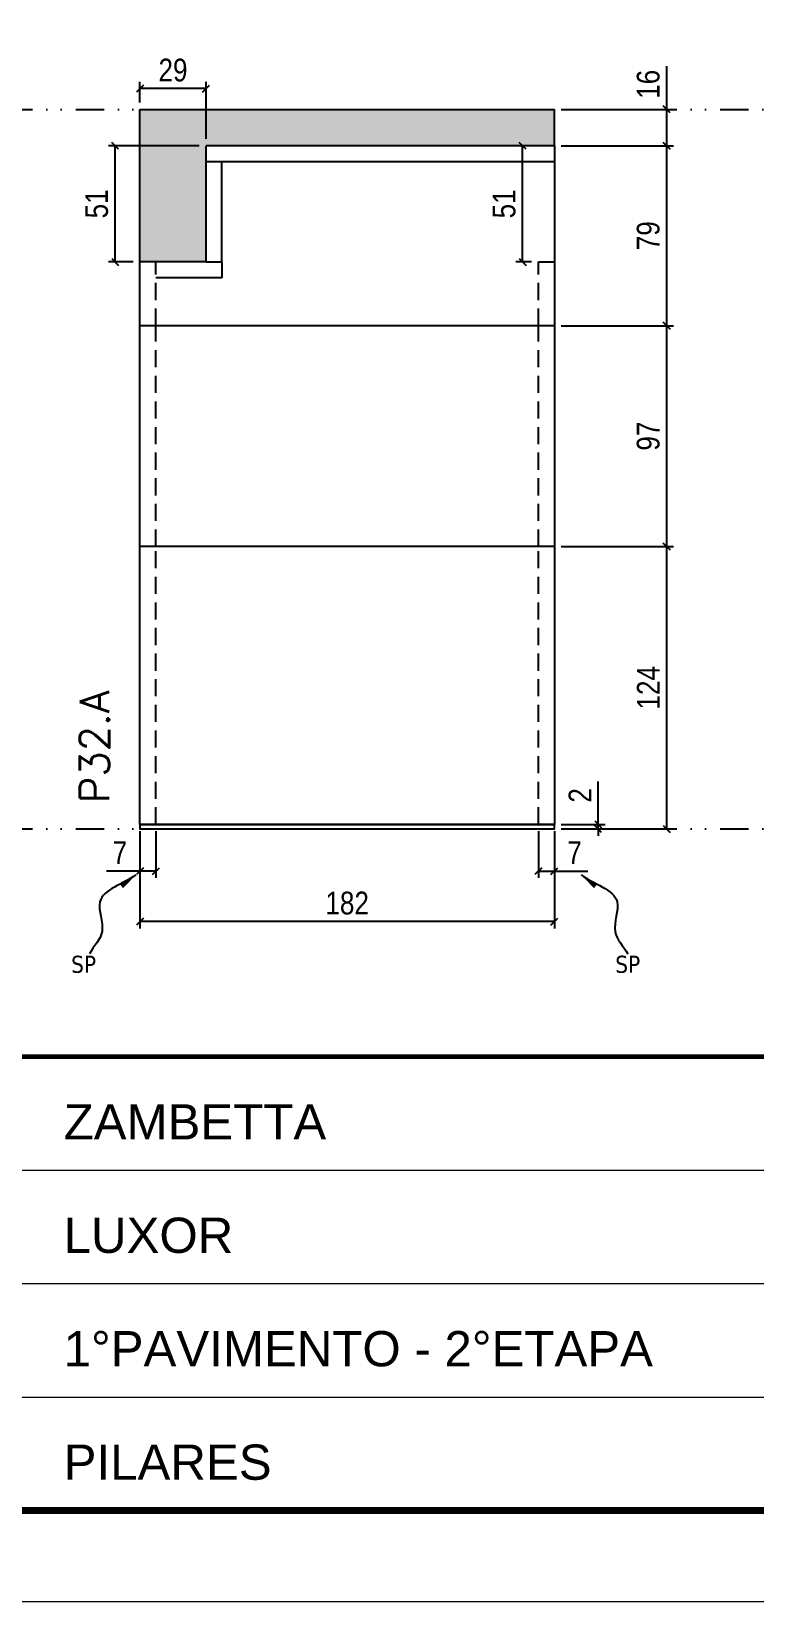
# Model space of a CAD drawing. Extents: x 14400 to 20667, y -21631 to 6985.
# Drawn here: x 16697 to 17014, y 2489 to 3179 of the extents above; entities that cross this region are included whole.
import ezdxf

# ---------------------------------------------------------------- set-up
doc = ezdxf.new("R2010")
doc.units = 0
for name, pattern in [('CONTINUO', [0]), ('DASHED', [0.75, 0.5, -0.25]), ('DIVIDE2', [0.625, 0.25, -0.125, 0, -0.125, 0, -0.125]), ('HIDDEN', [0.375, 0.25, -0.125])]:
    doc.linetypes.add(name, pattern=pattern)
for name, color, linetype in [('COTA', 241, 'Continuous'), ('Nível', 160, 'Continuous'), ('Painéis', 200, 'Continuous'), ('SARR_2.2x7', 40, 'Continuous'), ('texto', 7, 'Continuous')]:
    doc.layers.add(name, color=color, linetype=linetype)
for name, color, linetype, lineweight in [('Folhas', 255, 'Continuous', 9), ('SARRAFO DE PRESSAO', 251, 'DASHED', 9), ('Texto Seção', 7, 'Continuous', 15)]:
    doc.layers.add(name, color=color, linetype=linetype, lineweight=lineweight)
doc.styles.add('ARIAL', font='arial.ttf')
doc.styles.add('COTA TECNICA', font='techl___.ttf', dxfattribs={"height": 10})
doc.styles.add('COTA TECNICA-50', font='techl___.ttf', dxfattribs={"height": 10})
doc.styles.add('REGUA-120', font='ROMANS.shx', dxfattribs={"height": 15})
doc.styles.get("Standard").update_dxf_attribs({"font": 'arial.ttf'})
doc.dimstyles.new('COTA PAINEL-50', dxfattribs={"dimtxt": 10, "dimasz": 3, "dimexe": 3, "dimexo": 3, "dimgap": 3, "dimtad": 1, "dimdec": 1, "dimzin": 12, "dimdsep": 46, "dimtxsty": 'COTA TECNICA-50', "dimblk1": 'OBLIQUE', "dimblk2": 'OBLIQUE', "dimsah": 1, "dimcen": 0.9, "dimclrd": 4, "dimclre": 4, "dimclrt": 240, "dimadec": 1, "dimazin": 3, "dimtfac": 1, "dimtdec": 1, "dimtmove": 0, "dimatfit": 3, "dimfxl": 1, "dimtolj": 1, "dimtzin": 12, "dimarcsym": 0})
doc.dimstyles.new('PAINEL', dxfattribs={"dimtxt": 10, "dimasz": 3, "dimexe": 3, "dimexo": 3, "dimgap": 3, "dimtad": 1, "dimdec": 1, "dimzin": 12, "dimdsep": 46, "dimtxsty": 'COTA TECNICA', "dimblk1": 'OBLIQUE', "dimblk2": 'OBLIQUE', "dimsah": 1, "dimcen": 0.9, "dimclrd": 4, "dimclre": 4, "dimclrt": 240, "dimadec": 1, "dimazin": 3, "dimtfac": 1, "dimtdec": 1, "dimtmove": 0, "dimatfit": 3, "dimfxl": 1, "dimtolj": 1, "dimtzin": 12, "dimarcsym": 0})
doc.dimstyles.get("Standard").update_dxf_attribs({"dimtxt": 0.18, "dimasz": 0.18, "dimexe": 0.18, "dimexo": 0.0625, "dimgap": 0.09, "dimtad": 0, "dimtih": 1, "dimtoh": 1, "dimdec": 4, "dimzin": 0, "dimdsep": 46, "dimtxsty": 'Standard', "dimcen": 0.09, "dimadec": 0, "dimazin": 0, "dimtfac": 1, "dimtdec": 4, "dimtofl": 0, "dimtmove": 0, "dimatfit": 3, "dimfxl": 1, "dimtolj": 1, "dimtzin": 0, "dimarcsym": 0})

# ---------------------------------------------------------------- blocks, each defined once
blk = doc.blocks.new('9999999999')
at = {"color": 30, "linetype": 'CONTINUO'}
for p, q in [((98564.56, 34379.64), (99583.98, 34379.64)), ((98564.56, 34329.83), (99487.98, 34329.83)), ((98564.56, 34280.02), (99487.98, 34280.02))]:
    blk.add_line(p, q, dxfattribs=at)
at = {"color": 30, "linetype": 'CONTINUO', "const_width": 2}
blk.add_lwpolyline([(99583.98, 34230.21), (99583.98, 34414.45, 0.414214), (99568.98, 34429.45), (98228.98, 34429.45, 0.414214), (98213.98, 34414.45), (98213.98, 34245.21, 0.414214), (98228.98, 34230.21), (99583.98, 34230.21)], format="xyb", dxfattribs=at)
at = {"layer": 'Folhas'}
blk.add_lwpolyline([(98138.98, 34190.21), (99623.98, 34190.21), (99623.98, 35240.21), (98138.98, 35240.21)], close=True, dxfattribs=at)
at = {"layer": 'Folhas', "color": 30, "const_width": 3}
blk.add_lwpolyline([(98213.98, 34230.21), (99583.98, 34230.21), (99583.98, 35200.21), (98213.98, 35200.21)], close=True, dxfattribs=at)
at = {"color": 7, "linetype": 'Continuous', "ltscale": 5, "style": 'ARIAL'}
for s, height, p in [('ZAMBETTA', 15.483, (98837.68, 34393.13)), ('LUXOR', 15.483, (98837.68, 34343.32)), ('1°PAVIMENTO - 2°ETAPA', 15.4829, (98837.68, 34293.51)), ('PILARES', 15.483, (98837.68, 34243.7))]:
    blk.add_text(s, height=height, dxfattribs=at).set_placement(p)
blk = doc.blocks.new('_Oblique')
at = {"color": 0, "linetype": 'ByBlock', "lineweight": -2}
blk.add_line((-0.5, -0.5), (0.5, 0.5), dxfattribs=at)
blk = doc.blocks.new('*D917')
at = {"layer": 'COTA', "color": 4, "lineweight": -2, "transparency": 16777216}
for p, q in [((16744.21, 2827.29), (16744.21, 2784.61)), ((16926.21, 2827.29), (16926.21, 2784.61)), ((16926.21, 2787.61), (16744.21, 2787.61))]:
    blk.add_line(p, q, dxfattribs=at)
at = {"layer": 'Defpoints', "color": 0, "transparency": 16777216}
for p in [(16744.21, 2830.29), (16926.21, 2830.29), (16744.21, 2787.61)]:
    blk.add_point(p, dxfattribs=at)
at = {"layer": 'COTA', "color": 4, "lineweight": -2, "transparency": 16777216, "xscale": 3, "yscale": 3, "zscale": 3, "rotation": 180}
blk.add_blockref('_Oblique', (16744.21, 2787.61), dxfattribs=at)
at = {"layer": 'COTA', "color": 4, "lineweight": -2, "transparency": 16777216, "xscale": 3, "yscale": 3, "zscale": 3}
blk.add_blockref('_Oblique', (16926.21, 2787.61), dxfattribs=at)
at = {"layer": 'COTA', "color": 240, "transparency": 16777216, "insert": (16835.21, 2795.7), "char_height": 10, "attachment_point": 5, "style": 'COTA TECNICA'}
blk.add_mtext('\\A1;182', dxfattribs=at)
blk = doc.blocks.new('*D918')
at = {"layer": 'COTA', "color": 4, "lineweight": -2, "transparency": 16777216}
for p, q in [((16919.21, 2827.29), (16919.21, 2806.78)), ((16926.21, 2825.29), (16926.21, 2806.78)), ((16919.21, 2809.78), (16926.21, 2809.78)), ((16926.21, 2809.78), (16940.94, 2809.78))]:
    blk.add_line(p, q, dxfattribs=at)
at = {"layer": 'Defpoints', "color": 0, "transparency": 16777216}
for p in [(16919.21, 2830.29), (16926.21, 2828.29), (16926.21, 2809.78)]:
    blk.add_point(p, dxfattribs=at)
at = {"layer": 'COTA', "color": 4, "lineweight": -2, "transparency": 16777216, "xscale": 3, "yscale": 3, "zscale": 3, "rotation": 180}
blk.add_blockref('_Oblique', (16919.21, 2809.78), dxfattribs=at)
at = {"layer": 'COTA', "color": 4, "lineweight": -2, "transparency": 16777216, "xscale": 3, "yscale": 3, "zscale": 3}
blk.add_blockref('_Oblique', (16926.21, 2809.78), dxfattribs=at)
at = {"layer": 'COTA', "color": 240, "transparency": 16777216, "insert": (16935.08, 2817.85), "char_height": 10, "attachment_point": 5, "style": 'COTA TECNICA-50'}
blk.add_mtext('\\A1;7', dxfattribs=at)
blk = doc.blocks.new('*D919')
at = {"layer": 'COTA', "color": 4, "lineweight": -2, "transparency": 16777216}
for p, q in [((16751.21, 2827.29), (16751.21, 2806.78)), ((16744.21, 2825.29), (16744.21, 2806.78)), ((16744.21, 2809.78), (16729.48, 2809.78)), ((16751.21, 2809.78), (16744.21, 2809.78))]:
    blk.add_line(p, q, dxfattribs=at)
at = {"layer": 'Defpoints', "color": 0, "transparency": 16777216}
for p in [(16744.21, 2828.29), (16751.21, 2830.29), (16744.21, 2809.78)]:
    blk.add_point(p, dxfattribs=at)
at = {"layer": 'COTA', "color": 4, "lineweight": -2, "transparency": 16777216, "xscale": 3, "yscale": 3, "zscale": 3, "rotation": 180}
blk.add_blockref('_Oblique', (16744.21, 2809.78), dxfattribs=at)
at = {"layer": 'COTA', "color": 4, "lineweight": -2, "transparency": 16777216, "xscale": 3, "yscale": 3, "zscale": 3}
blk.add_blockref('_Oblique', (16751.21, 2809.78), dxfattribs=at)
at = {"layer": 'COTA', "color": 240, "transparency": 16777216, "insert": (16735.35, 2817.85), "char_height": 10, "attachment_point": 5, "style": 'COTA TECNICA-50'}
blk.add_mtext('\\A1;7', dxfattribs=at)
blk = doc.blocks.new('*D948')
at = {"layer": 'COTA', "color": 4, "linetype": 'ByBlock', "lineweight": -2, "transparency": 16777216}
for p, q in [((16929.21, 2952.29), (16978.58, 2952.29)), ((16975.58, 2828.29), (16975.58, 2952.29)), ((16929.21, 2828.29), (16978.58, 2828.29))]:
    blk.add_line(p, q, dxfattribs=at)
at = {"layer": 'Defpoints', "color": 0, "linetype": 'ByBlock', "transparency": 16777216}
for p in [(16926.21, 2952.29), (16975.58, 2952.29), (16926.21, 2828.29)]:
    blk.add_point(p, dxfattribs=at)
at = {"layer": 'COTA', "color": 4, "linetype": 'ByBlock', "lineweight": -2, "transparency": 16777216, "xscale": 3, "yscale": 3, "zscale": 3}
for p, rotation in [((16975.58, 2952.29), 90), ((16975.58, 2828.29), 270)]:
    blk.add_blockref('_Oblique', p, dxfattribs=dict(at, rotation=rotation))
at = {"layer": 'COTA', "color": 240, "linetype": 'ByBlock', "transparency": 16777216, "insert": (16967.5, 2890.29), "char_height": 10, "attachment_point": 5, "rotation": 90, "style": 'COTA TECNICA'}
blk.add_mtext('\\A1;124', dxfattribs=at)
blk = doc.blocks.new('*D920')
at = {"layer": 'COTA', "color": 4, "lineweight": -2, "transparency": 16777216}
for p, q in [((16945.47, 2830.29), (16945.47, 2849.09)), ((16929.21, 2830.29), (16948.47, 2830.29)), ((16929.21, 2828.29), (16948.47, 2828.29)), ((16945.47, 2828.29), (16945.47, 2830.29)), ((16945.47, 2828.29), (16945.47, 2825.29))]:
    blk.add_line(p, q, dxfattribs=at)
at = {"layer": 'Defpoints', "color": 0, "transparency": 16777216}
for p in [(16926.21, 2830.29), (16926.21, 2828.29), (16945.47, 2828.29)]:
    blk.add_point(p, dxfattribs=at)
at = {"layer": 'COTA', "color": 4, "lineweight": -2, "transparency": 16777216, "xscale": 3, "yscale": 3, "zscale": 3}
for p, rotation in [((16945.47, 2830.29), 270), ((16945.47, 2828.29), 90)]:
    blk.add_blockref('_Oblique', p, dxfattribs=dict(at, rotation=rotation))
at = {"layer": 'COTA', "color": 240, "transparency": 16777216, "insert": (16937.47, 2843.03), "char_height": 10, "attachment_point": 5, "rotation": 90, "style": 'COTA TECNICA-50'}
blk.add_mtext('\\A1;2', dxfattribs=at)
blk = doc.blocks.new('*D949')
at = {"layer": 'COTA', "color": 4, "linetype": 'ByBlock', "lineweight": -2, "transparency": 16777216}
for p, q in [((16929.21, 2952.29), (16978.58, 2952.29)), ((16975.58, 2828.29), (16975.58, 2952.29)), ((16929.21, 2828.29), (16978.58, 2828.29))]:
    blk.add_line(p, q, dxfattribs=at)
at = {"layer": 'Defpoints', "color": 0, "linetype": 'ByBlock', "transparency": 16777216}
for p in [(16926.21, 2952.29), (16975.58, 2952.29), (16926.21, 2828.29)]:
    blk.add_point(p, dxfattribs=at)
at = {"layer": 'COTA', "color": 4, "linetype": 'ByBlock', "lineweight": -2, "transparency": 16777216, "xscale": 3, "yscale": 3, "zscale": 3}
for p, rotation in [((16975.58, 2952.29), 90), ((16975.58, 2828.29), 270)]:
    blk.add_blockref('_Oblique', p, dxfattribs=dict(at, rotation=rotation))
at = {"layer": 'COTA', "color": 240, "linetype": 'ByBlock', "transparency": 16777216, "insert": (16967.5, 2890.29), "char_height": 10, "attachment_point": 5, "rotation": 90, "style": 'COTA TECNICA'}
blk.add_mtext('\\A1;124', dxfattribs=at)
blk = doc.blocks.new('*D950')
at = {"layer": 'COTA', "color": 4, "lineweight": -2, "transparency": 16777216}
for p, q in [((16929.21, 3049.29), (16978.58, 3049.29)), ((16975.58, 2952.29), (16975.58, 3049.29)), ((16929.21, 2952.29), (16978.58, 2952.29))]:
    blk.add_line(p, q, dxfattribs=at)
at = {"layer": 'Defpoints', "color": 0, "transparency": 16777216}
for p in [(16926.21, 3049.29), (16975.58, 3049.29), (16926.21, 2952.29)]:
    blk.add_point(p, dxfattribs=at)
at = {"layer": 'COTA', "color": 4, "lineweight": -2, "transparency": 16777216, "xscale": 3, "yscale": 3, "zscale": 3}
for p, rotation in [((16975.58, 3049.29), 90), ((16975.58, 2952.29), 270)]:
    blk.add_blockref('_Oblique', p, dxfattribs=dict(at, rotation=rotation))
at = {"layer": 'COTA', "color": 240, "transparency": 16777216, "insert": (16967.48, 3000.79), "char_height": 10, "attachment_point": 5, "rotation": 90, "style": 'COTA TECNICA'}
blk.add_mtext('\\A1;97', dxfattribs=at)
blk = doc.blocks.new('*D951')
at = {"layer": 'COTA', "color": 4, "lineweight": -2, "transparency": 16777216}
for p, q in [((16744.21, 3147.29), (16744.21, 3156.39)), ((16773.21, 3153.39), (16744.21, 3153.39)), ((16773.21, 3131.29), (16773.21, 3156.39))]:
    blk.add_line(p, q, dxfattribs=at)
at = {"layer": 'Defpoints', "color": 0, "transparency": 16777216}
for p in [(16744.21, 3153.39), (16744.21, 3144.29), (16773.21, 3128.29)]:
    blk.add_point(p, dxfattribs=at)
at = {"layer": 'COTA', "color": 4, "lineweight": -2, "transparency": 16777216, "xscale": 3, "yscale": 3, "zscale": 3, "rotation": 180}
blk.add_blockref('_Oblique', (16744.21, 3153.39), dxfattribs=at)
at = {"layer": 'COTA', "color": 4, "lineweight": -2, "transparency": 16777216, "xscale": 3, "yscale": 3, "zscale": 3}
blk.add_blockref('_Oblique', (16773.21, 3153.39), dxfattribs=at)
at = {"layer": 'COTA', "color": 240, "transparency": 16777216, "insert": (16758.71, 3161.48), "char_height": 10, "attachment_point": 5, "style": 'COTA TECNICA'}
blk.add_mtext('\\A1;29', dxfattribs=at)
blk = doc.blocks.new('*D952')
at = {"layer": 'COTA', "color": 4, "lineweight": -2, "transparency": 16777216}
for p, q in [((16929.21, 3128.29), (16978.58, 3128.29)), ((16975.58, 3049.29), (16975.58, 3128.29)), ((16929.21, 3049.29), (16978.58, 3049.29))]:
    blk.add_line(p, q, dxfattribs=at)
at = {"layer": 'Defpoints', "color": 0, "transparency": 16777216}
for p in [(16926.21, 3128.29), (16975.58, 3128.29), (16926.21, 3049.29)]:
    blk.add_point(p, dxfattribs=at)
at = {"layer": 'COTA', "color": 4, "lineweight": -2, "transparency": 16777216, "xscale": 3, "yscale": 3, "zscale": 3}
for p, rotation in [((16975.58, 3128.29), 90), ((16975.58, 3049.29), 270)]:
    blk.add_blockref('_Oblique', p, dxfattribs=dict(at, rotation=rotation))
at = {"layer": 'COTA', "color": 240, "transparency": 16777216, "insert": (16967.48, 3088.79), "char_height": 10, "attachment_point": 5, "rotation": 90, "style": 'COTA TECNICA'}
blk.add_mtext('\\A1;79', dxfattribs=at)
blk = doc.blocks.new('*D953')
at = {"layer": 'COTA', "color": 4, "lineweight": -2, "transparency": 16777216}
for p, q in [((16975.58, 3144.29), (16975.58, 3163.3)), ((16929.21, 3144.29), (16978.58, 3144.29)), ((16975.58, 3128.29), (16975.58, 3144.29)), ((16929.21, 3128.29), (16978.58, 3128.29))]:
    blk.add_line(p, q, dxfattribs=at)
at = {"layer": 'Defpoints', "color": 0, "transparency": 16777216}
for p in [(16926.21, 3144.29), (16975.58, 3144.29), (16926.21, 3128.29)]:
    blk.add_point(p, dxfattribs=at)
at = {"layer": 'COTA', "color": 4, "lineweight": -2, "transparency": 16777216, "xscale": 3, "yscale": 3, "zscale": 3}
for p, rotation in [((16975.58, 3144.29), 90), ((16975.58, 3128.29), 270)]:
    blk.add_blockref('_Oblique', p, dxfattribs=dict(at, rotation=rotation))
at = {"layer": 'COTA', "color": 240, "transparency": 16777216, "insert": (16967.48, 3155.29), "char_height": 10, "attachment_point": 5, "rotation": 90, "style": 'COTA TECNICA'}
blk.add_mtext('\\A1;16', dxfattribs=at)
blk = doc.blocks.new('*D954')
at = {"layer": 'COTA', "color": 4, "lineweight": -2, "transparency": 16777216}
for p, q in [((16770.21, 3128.29), (16730.31, 3128.29)), ((16733.31, 3077.29), (16733.31, 3128.29)), ((16741.21, 3077.29), (16730.31, 3077.29))]:
    blk.add_line(p, q, dxfattribs=at)
at = {"layer": 'Defpoints', "color": 0, "transparency": 16777216}
for p in [(16733.31, 3128.29), (16773.21, 3128.29), (16744.21, 3077.29)]:
    blk.add_point(p, dxfattribs=at)
at = {"layer": 'COTA', "color": 4, "lineweight": -2, "transparency": 16777216, "xscale": 3, "yscale": 3, "zscale": 3}
for p, rotation in [((16733.31, 3128.29), 90), ((16733.31, 3077.29), 270)]:
    blk.add_blockref('_Oblique', p, dxfattribs=dict(at, rotation=rotation))
at = {"layer": 'COTA', "color": 240, "transparency": 16777216, "insert": (16725.2, 3102.79), "char_height": 10, "attachment_point": 5, "rotation": 90, "style": 'COTA TECNICA'}
blk.add_mtext('\\A1;51', dxfattribs=at)
blk = doc.blocks.new('*D927')
at = {"layer": 'COTA', "color": 4, "lineweight": -2, "transparency": 16777216}
for p, q in [((16916.21, 3128.29), (16909.26, 3128.29)), ((16912.26, 3077.29), (16912.26, 3128.29)), ((16916.21, 3077.29), (16909.26, 3077.29))]:
    blk.add_line(p, q, dxfattribs=at)
at = {"layer": 'Defpoints', "color": 0, "transparency": 16777216}
for p in [(16912.26, 3128.29), (16919.21, 3128.29), (16919.21, 3077.29)]:
    blk.add_point(p, dxfattribs=at)
at = {"layer": 'COTA', "color": 4, "lineweight": -2, "transparency": 16777216, "xscale": 3, "yscale": 3, "zscale": 3}
for p, rotation in [((16912.26, 3128.29), 90), ((16912.26, 3077.29), 270)]:
    blk.add_blockref('_Oblique', p, dxfattribs=dict(at, rotation=rotation))
at = {"layer": 'COTA', "color": 240, "transparency": 16777216, "insert": (16904.15, 3102.79), "char_height": 10, "attachment_point": 5, "rotation": 90, "style": 'COTA TECNICA'}
blk.add_mtext('\\A1;51', dxfattribs=at)

msp = doc.modelspace()

# ---------------------------------------------------------------- hatches: boundary and pattern name
at = {"layer": 'COTA'}
h = msp.add_hatch(dxfattribs=at)
h.set_pattern_fill('AR-CONC', color=256, scale=0.03)
h.set_pattern_definition([(50, (308.05, 0), (5.4655401, -0.4781726), [0.5715, -6.2865]), (355, (308.05, 0), (-1.0573026, 5.7317054), [0.4572, -5.0292175]), (100.451445, (308.5055, -0.04), (4.4082374, 5.2535326), [0.4857003, -5.3427073]), (46.1842, (308.05, 1.524), (8.1323712, -1.2612698), [0.85725, -9.42975]), (96.63556, (308.728, 1.419), (7.122124, 7.4227837), [0.7285507, -8.0140682]), (351.18415, (308.05, 1.524), (7.122124, 7.4227837), [0.685799, -7.543792]), (21, (308.812, 1.143), (4.5484317, -3.067956), [0.5715, -6.2865]), (326, (308.812, 1.143), (1.8540609, 5.525639), [0.4572, -5.0292]), (71.451445, (309.191, 0.8873), (6.4024926, 2.457683), [0.4857003, -5.3426981]), (37.5, (308.05, 0), (0.0926581, 2.53665117), [0, -4.96824, 0, -5.1054, 0, -5.04825]), (7.5, (308.05, 0), (2.00458988, 3.00541724), [0, -2.91084, 0, -4.85394, 0, -1.92405]), (327.5, (306.3508, 0), (4.06771786, -0.17186232), [0, -1.905, 0, -5.9436, 0, -7.8867]), (317.5, (305.5888, 0), (4.44387544, 0.7627947), [0, -2.4765, 0, -3.94716, 0, -5.6007])])
h.paths.add_polyline_path([(16773.21, 3128.29), (16926.21, 3128.29), (16926.21, 3144.29), (16744.21, 3144.29), (16744.21, 3077.29), (16773.21, 3077.29)])

# ---------------------------------------------------------------- linework, layer by layer
for p, q in [((16744.21, 3077.29), (16744.21, 3144.29)), ((16744.21, 3144.29), (16926.21, 3144.29)), ((16926.21, 3128.29), (16926.21, 3144.29)), ((16773.21, 3077.29), (16780.21, 3077.29)), ((16780.21, 3077.29), (16780.21, 3070.29)), ((16919.21, 3077.29), (16926.21, 3077.29))]:
    msp.add_line(p, q, dxfattribs=at)
at = {"layer": 'Nível', "color": 4, "linetype": 'DIVIDE2', "ltscale": 50}
for p, q in [((16086.97, 3144.29), (17456.97, 3144.29)), ((16086.97, 2828.29), (17456.97, 2828.29))]:
    msp.add_line(p, q, dxfattribs=at)
at = {"layer": 'Painéis'}
for p, q in [((16926.21, 3128.29), (16773.21, 3128.29)), ((16773.21, 3077.29), (16773.21, 3128.29)), ((16926.21, 3128.29), (16926.21, 2830.29)), ((16744.21, 2830.29), (16744.21, 3077.29)), ((16773.21, 3077.29), (16744.21, 3077.29)), ((16926.21, 3049.29), (16744.21, 3049.29)), ((16926.21, 2952.29), (16744.21, 2952.29)), ((16744.21, 2830.29), (16926.21, 2830.29))]:
    msp.add_line(p, q, dxfattribs=at)
msp.add_lwpolyline([(16926.21, 2830.29), (16744.21, 2830.29), (16744.21, 2828.29), (16926.21, 2828.29)], close=True, dxfattribs=at)
at = {"layer": 'SARR_2.2x7'}
for p, q in [((16926.21, 3121.29), (16773.21, 3121.29)), ((16780.21, 3077.29), (16780.21, 3121.29)), ((16780.21, 3070.29), (16751.21, 3070.29))]:
    msp.add_line(p, q, dxfattribs=at)
at = {"layer": 'SARR_2.2x7', "linetype": 'HIDDEN', "ltscale": 30}
for p, q in [((16751.21, 3049.29), (16751.21, 3077.29)), ((16919.21, 3049.29), (16919.21, 3077.29)), ((16751.21, 2952.29), (16751.21, 3049.29)), ((16919.21, 2952.29), (16919.21, 3049.29)), ((16751.21, 2830.29), (16751.21, 2952.29)), ((16919.21, 2830.29), (16919.21, 2952.29))]:
    msp.add_line(p, q, dxfattribs=at)

# ---------------------------------------------------------------- block references
at = {"layer": 'SARRAFO DE PRESSAO', "color": 6, "linetype": 'ByBlock'}
msp.add_blockref('9999999999', (-82127.01, -31701.2), dxfattribs=at)

# ---------------------------------------------------------------- texts
at = {"layer": 'texto', "color": 0, "char_height": 7.5, "attachment_point": 5}
for insert in [(16719.43, 2768.79), (16958.46, 2768.79)]:
    msp.add_mtext('{\\fTahoma|b0|i0|c0|p34;\\C4;SP}', dxfattribs=dict(at, insert=insert))
at = {"layer": 'Texto Seção', "insert": (16730.74, 2839.54), "char_height": 13, "width": 285.3299, "attachment_point": 7, "rotation": 90, "style": 'REGUA-120'}
msp.add_mtext('\\pt26;P32.A', dxfattribs=at)

# ---------------------------------------------------------------- dimensions: what is measured, and where the dimension line sits
at = {"layer": 'COTA'}
for base, p1, p2, angle, dimstyle, picture, middle in [((16744.21, 3153.39), (16773.21, 3128.29), (16744.21, 3144.29), 180, 'PAINEL', '*D951', (16758.71, 3161.48)), ((16975.58, 3144.29), (16926.21, 3128.29), (16926.21, 3144.29), 90, 'PAINEL', '*D953', (16967.48, 3155.29)), ((16733.31, 3128.29), (16744.21, 3077.29), (16773.21, 3128.29), 90, 'PAINEL', '*D954', (16725.2, 3102.79)), ((16912.26, 3128.29), (16919.21, 3077.29), (16919.21, 3128.29), 90, 'PAINEL', '*D927', (16904.15, 3102.79)), ((16975.58, 3128.29), (16926.21, 3049.29), (16926.21, 3128.29), 90, 'PAINEL', '*D952', (16967.48, 3088.79)), ((16975.58, 3049.29), (16926.21, 2952.29), (16926.21, 3049.29), 90, 'PAINEL', '*D950', (16967.48, 3000.79)), ((16744.21, 2809.78), (16751.21, 2830.29), (16744.21, 2828.29), 180, 'COTA PAINEL-50', '*D919', (16735.35, 2817.85))]:
    dim = msp.add_linear_dim(base=base, p1=p1, p2=p2, angle=angle, dimstyle=dimstyle, dxfattribs=at)
    dim.commit()
    dim.dimension.update_dxf_attribs({"geometry": picture, "text_midpoint": middle})
at = {"layer": 'COTA', "linetype": 'ByBlock'}
for picture in ['*D948', '*D949']:
    dim = msp.add_aligned_dim(p1=(16926.21, 2828.29), p2=(16926.21, 2952.29), distance=-49.37, dimstyle='PAINEL', dxfattribs=at)
    dim.commit()
    dim.dimension.update_dxf_attribs({"geometry": picture, "text_midpoint": (16967.5, 2890.29)})
at = {"layer": 'COTA'}
dim = msp.add_linear_dim(base=(16945.47, 2828.29), p1=(16926.21, 2830.29), p2=(16926.21, 2828.29), angle=90, dimstyle='COTA PAINEL-50', dxfattribs=at)
dim.commit()
dim.dimension.update_dxf_attribs({"geometry": '*D920', "text_midpoint": (16945.47, 2843.03), "dimtype": 160})
dim = msp.add_linear_dim(base=(16744.21, 2787.61), p1=(16926.21, 2830.29), p2=(16744.21, 2830.29), angle=180, dimstyle='PAINEL', override={"dimarcsym": 2}, dxfattribs=at)
dim.commit()
dim.dimension.update_dxf_attribs({"geometry": '*D917', "text_midpoint": (16835.21, 2795.7)})
dim = msp.add_linear_dim(base=(16926.21, 2809.78), p1=(16919.21, 2830.29), p2=(16926.21, 2828.29), dimstyle='COTA PAINEL-50', dxfattribs=at)
dim.commit()
dim.dimension.update_dxf_attribs({"geometry": '*D918', "text_midpoint": (16935.08, 2817.85)})

# ---------------------------------------------------------------- leaders
at = {"layer": 'COTA', "path_type": 1}
for points in [[(16742.38, 2808.1), (16726.6, 2796.27), (16727.52, 2783.26), (16721.97, 2773.48)], [(16938.04, 2808.1), (16953.82, 2796.27), (16952.9, 2783.26), (16958.45, 2773.48)]]:
    msp.add_leader(points, dimstyle='Standard', override={"dimasz": 8}, dxfattribs=at)

doc.saveas('drawing.dxf')
